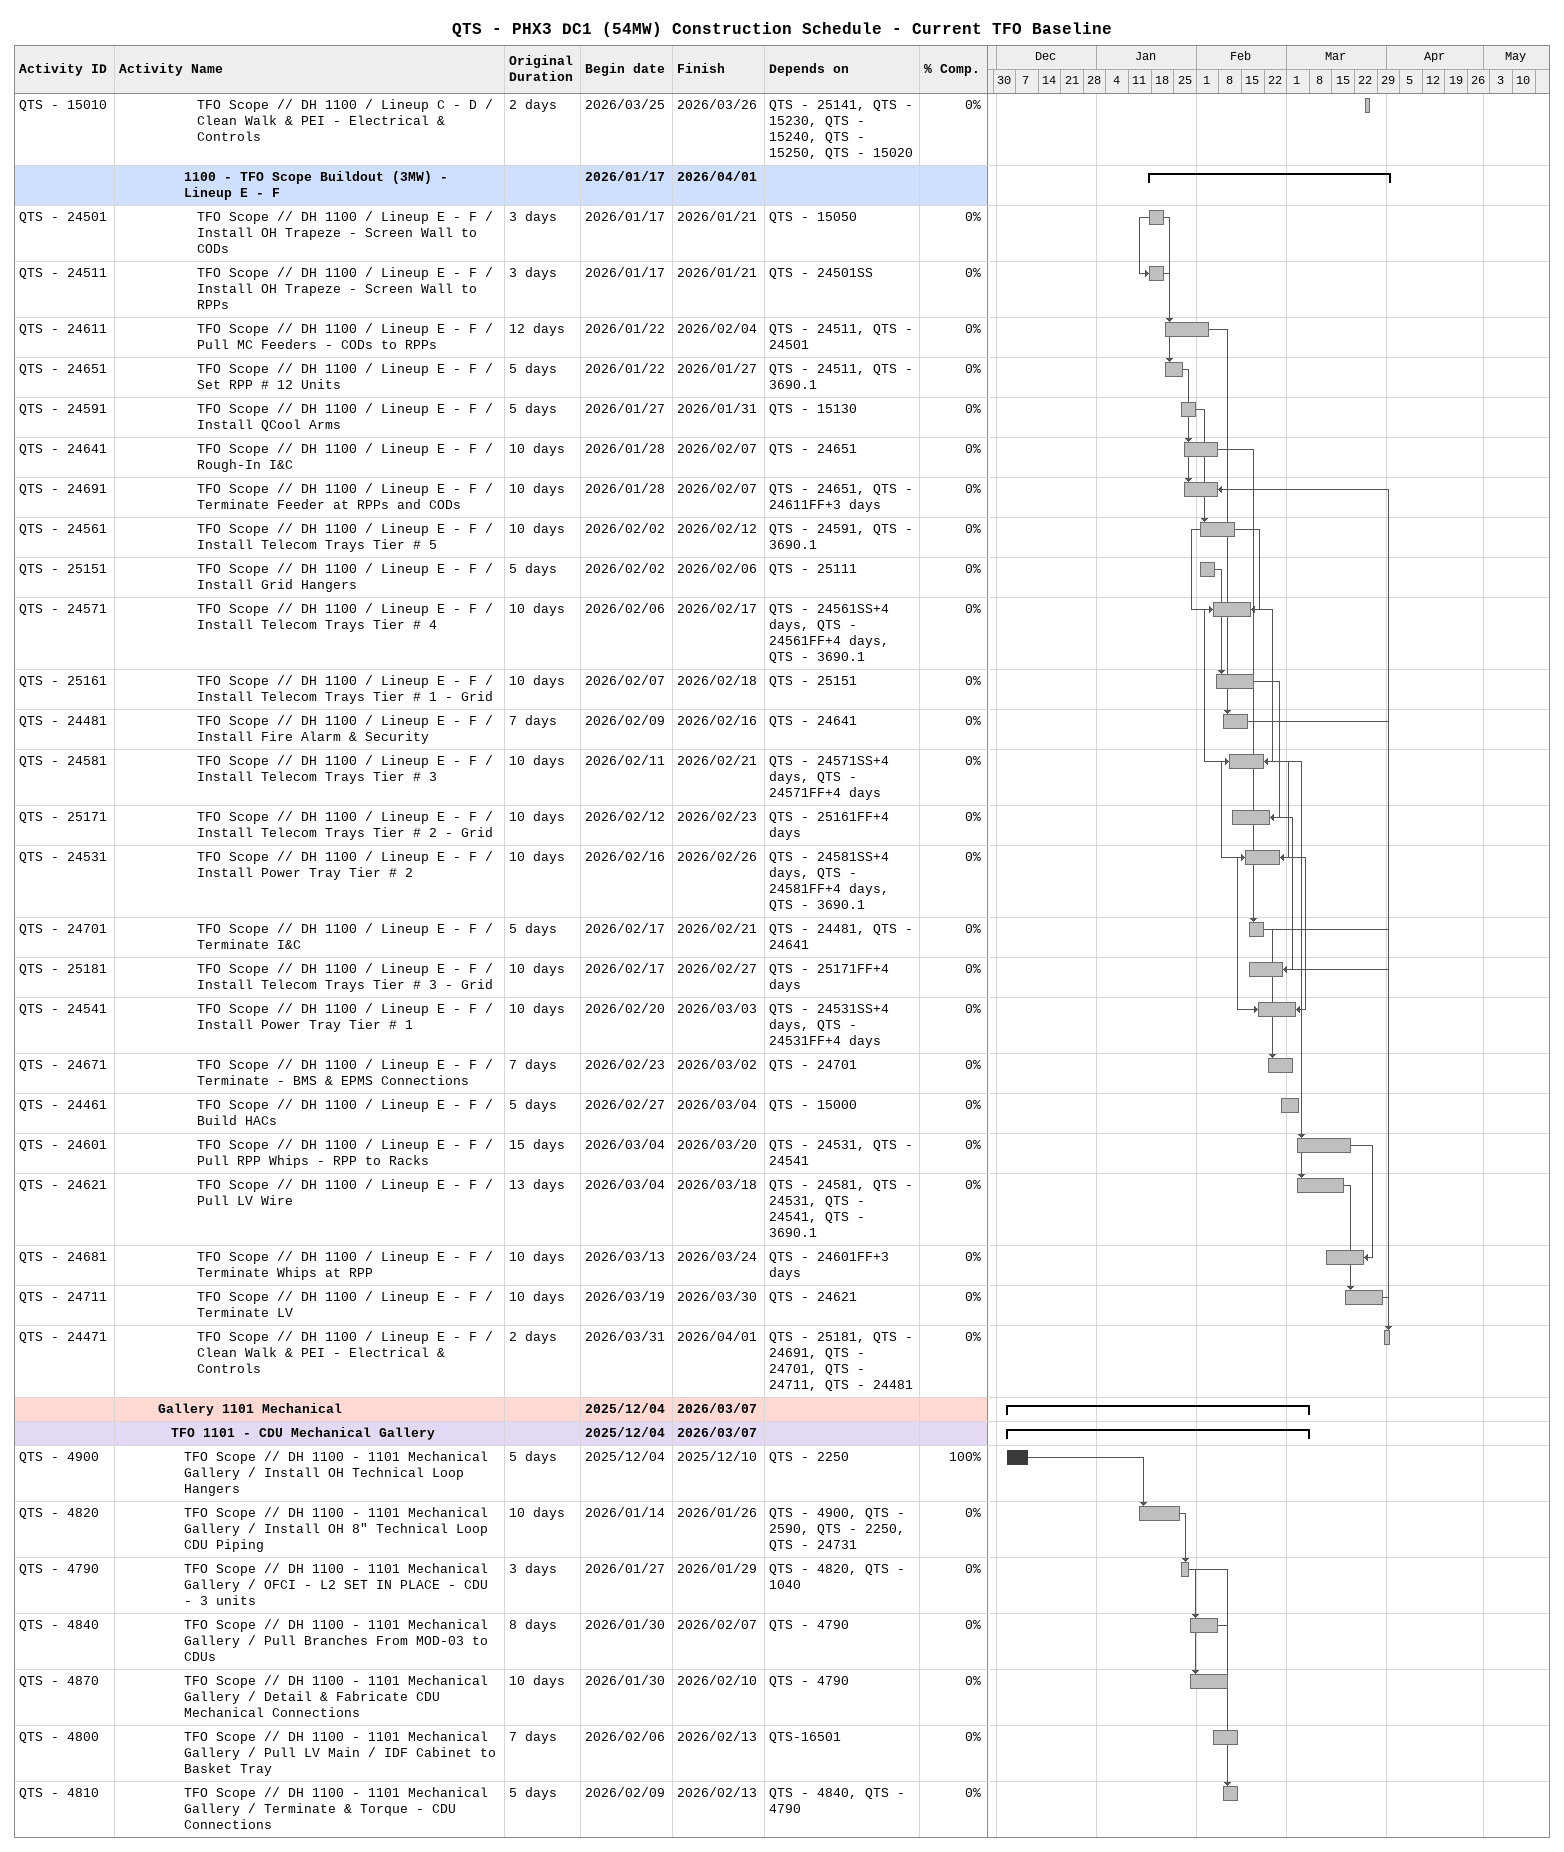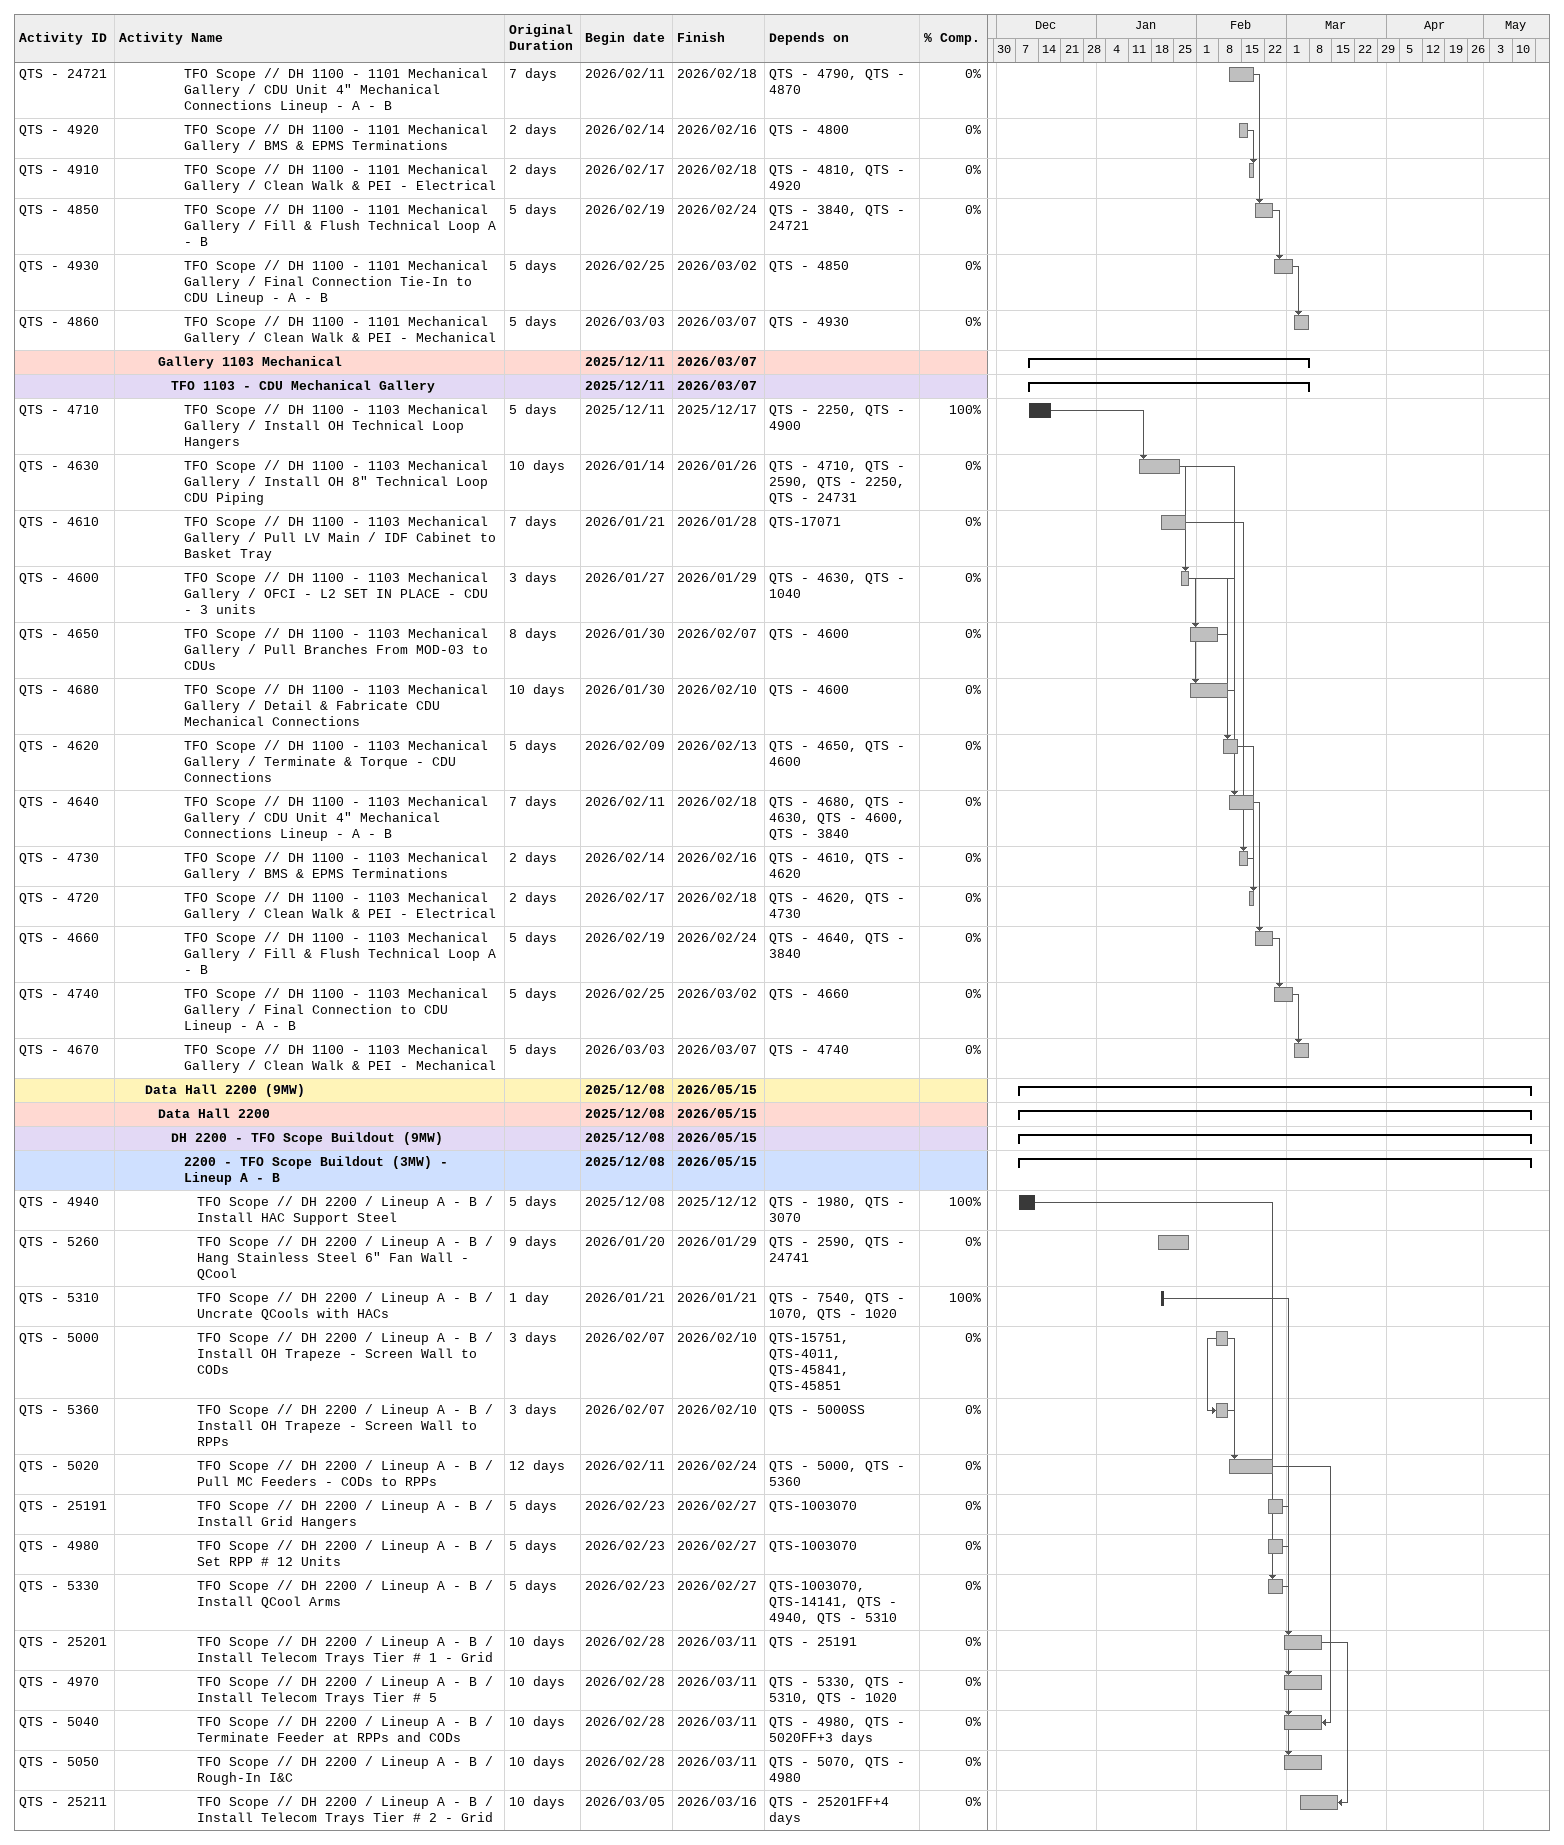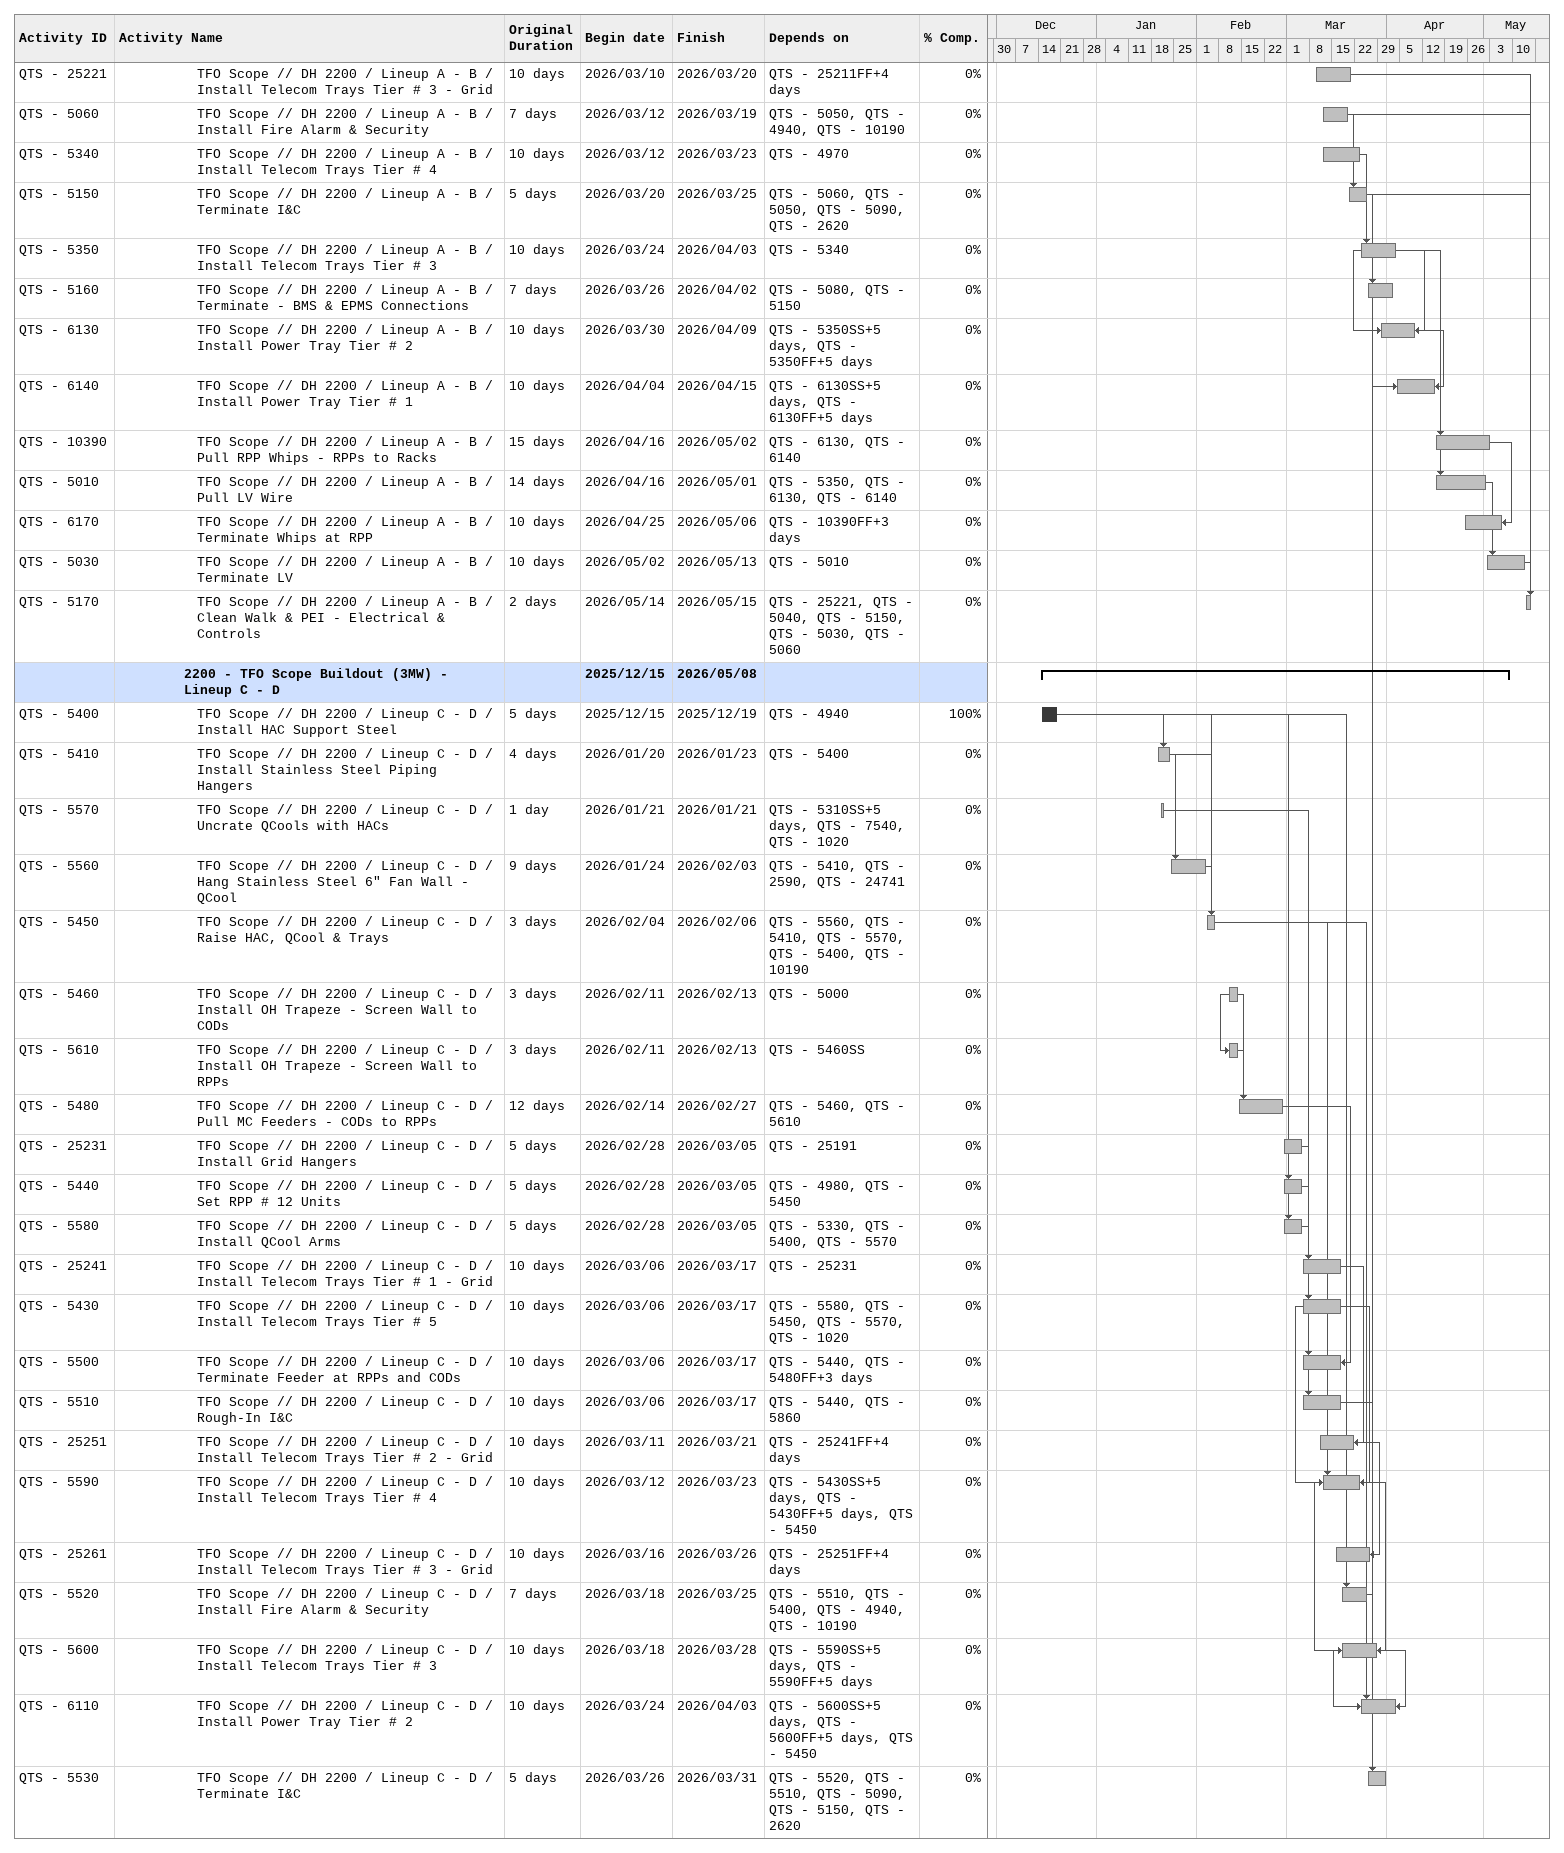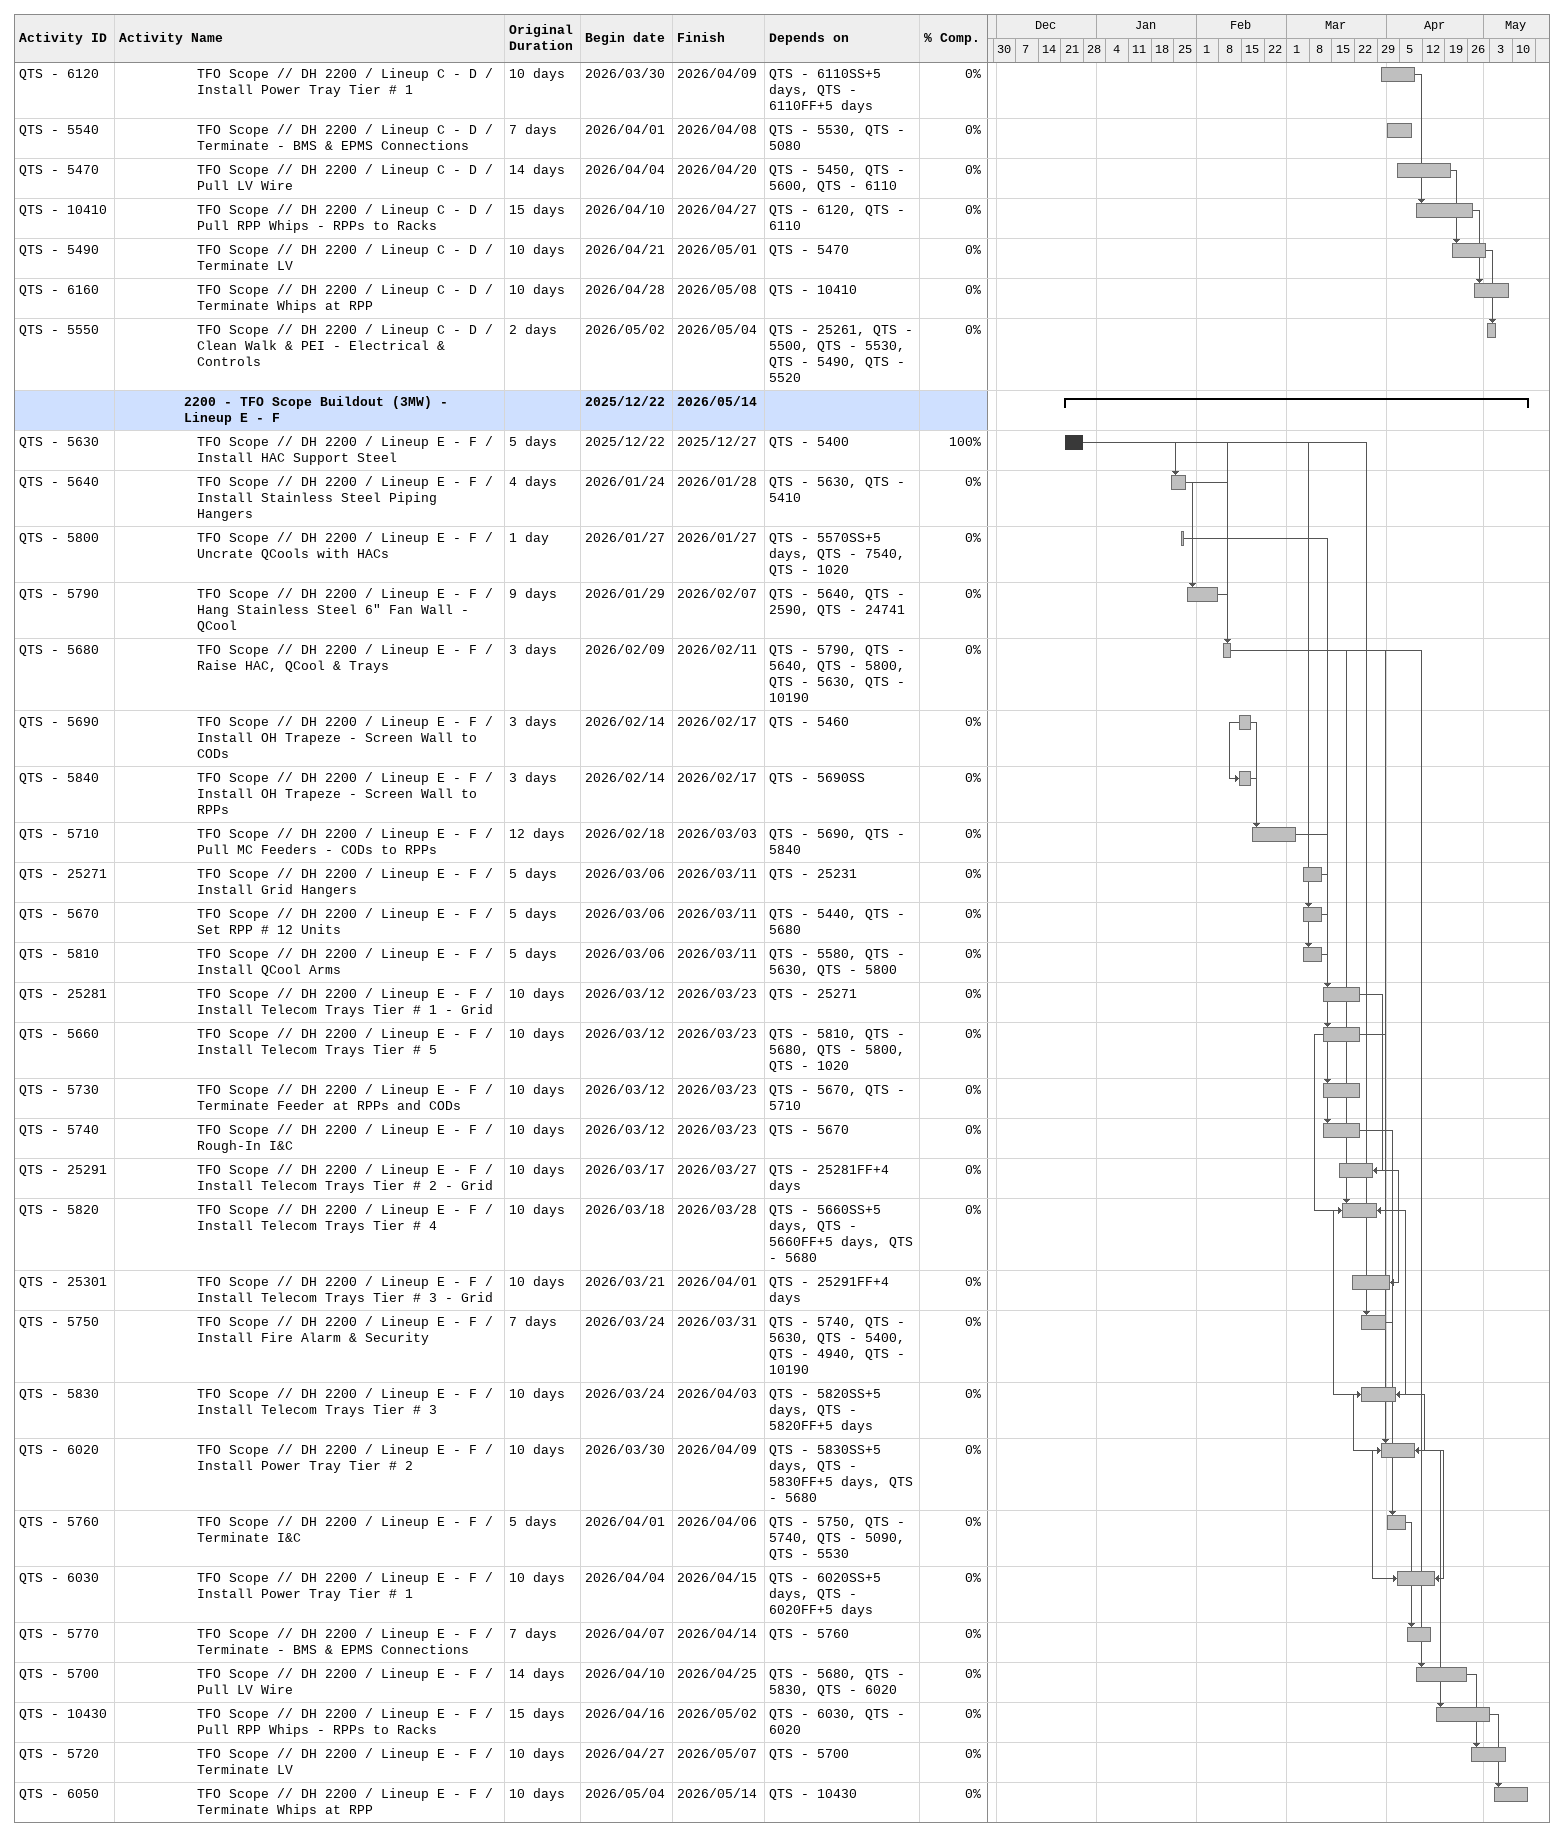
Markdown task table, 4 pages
QTS - PHX3 DC1 (54MW) Construction Schedule - Current TFO Baseline

| ID | Level | Task | Original duration | Start | Finish | Predecessors | % complete |
|---|---|---|---|---|---|---|---|
| QTS - 15010 | 7 | TFO Scope // DH 1100 / Lineup C - D / Clean Walk & PEI - Electrical & Controls | 2d | 2026-03-25 | 2026-03-26 | QTS - 25141, QTS - 15230, QTS - 15240, QTS - 15250, QTS - 15020 | 0 |
|  | 6 | **1100 - TFO Scope Buildout (3MW) - Lineup E - F** |  | 2026-01-17 | 2026-04-01 |  |  |
| QTS - 24501 | 7 | TFO Scope // DH 1100 / Lineup E - F / Install OH Trapeze - Screen Wall to CODs | 3d | 2026-01-17 | 2026-01-21 | QTS - 15050 | 0 |
| QTS - 24511 | 7 | TFO Scope // DH 1100 / Lineup E - F / Install OH Trapeze - Screen Wall to RPPs | 3d | 2026-01-17 | 2026-01-21 | QTS - 24501SS | 0 |
| QTS - 24611 | 7 | TFO Scope // DH 1100 / Lineup E - F / Pull MC Feeders - CODs to RPPs | 12d | 2026-01-22 | 2026-02-04 | QTS - 24511, QTS - 24501 | 0 |
| QTS - 24651 | 7 | TFO Scope // DH 1100 / Lineup E - F / Set RPP # 12 Units | 5d | 2026-01-22 | 2026-01-27 | QTS - 24511, QTS - 3690.1 | 0 |
| QTS - 24591 | 7 | TFO Scope // DH 1100 / Lineup E - F / Install QCool Arms | 5d | 2026-01-27 | 2026-01-31 | QTS - 15130 | 0 |
| QTS - 24641 | 7 | TFO Scope // DH 1100 / Lineup E - F / Rough-In I&C | 10d | 2026-01-28 | 2026-02-07 | QTS - 24651 | 0 |
| QTS - 24691 | 7 | TFO Scope // DH 1100 / Lineup E - F / Terminate Feeder at RPPs and CODs | 10d | 2026-01-28 | 2026-02-07 | QTS - 24651, QTS - 24611FF+3d | 0 |
| QTS - 24561 | 7 | TFO Scope // DH 1100 / Lineup E - F / Install Telecom Trays Tier # 5 | 10d | 2026-02-02 | 2026-02-12 | QTS - 24591, QTS - 3690.1 | 0 |
| QTS - 25151 | 7 | TFO Scope // DH 1100 / Lineup E - F / Install Grid Hangers | 5d | 2026-02-02 | 2026-02-06 | QTS - 25111 | 0 |
| QTS - 24571 | 7 | TFO Scope // DH 1100 / Lineup E - F / Install Telecom Trays Tier # 4 | 10d | 2026-02-06 | 2026-02-17 | QTS - 24561SS+4d, QTS - 24561FF+4d, QTS - 3690.1 | 0 |
| QTS - 25161 | 7 | TFO Scope // DH 1100 / Lineup E - F / Install Telecom Trays Tier # 1 - Grid | 10d | 2026-02-07 | 2026-02-18 | QTS - 25151 | 0 |
| QTS - 24481 | 7 | TFO Scope // DH 1100 / Lineup E - F / Install Fire Alarm & Security | 7d | 2026-02-09 | 2026-02-16 | QTS - 24641 | 0 |
| QTS - 24581 | 7 | TFO Scope // DH 1100 / Lineup E - F / Install Telecom Trays Tier # 3 | 10d | 2026-02-11 | 2026-02-21 | QTS - 24571SS+4d, QTS - 24571FF+4d | 0 |
| QTS - 25171 | 7 | TFO Scope // DH 1100 / Lineup E - F / Install Telecom Trays Tier # 2 - Grid | 10d | 2026-02-12 | 2026-02-23 | QTS - 25161FF+4d | 0 |
| QTS - 24531 | 7 | TFO Scope // DH 1100 / Lineup E - F / Install Power Tray Tier # 2 | 10d | 2026-02-16 | 2026-02-26 | QTS - 24581SS+4d, QTS - 24581FF+4d, QTS - 3690.1 | 0 |
| QTS - 24701 | 7 | TFO Scope // DH 1100 / Lineup E - F / Terminate I&C | 5d | 2026-02-17 | 2026-02-21 | QTS - 24481, QTS - 24641 | 0 |
| QTS - 25181 | 7 | TFO Scope // DH 1100 / Lineup E - F / Install Telecom Trays Tier # 3 - Grid | 10d | 2026-02-17 | 2026-02-27 | QTS - 25171FF+4d | 0 |
| QTS - 24541 | 7 | TFO Scope // DH 1100 / Lineup E - F / Install Power Tray Tier # 1 | 10d | 2026-02-20 | 2026-03-03 | QTS - 24531SS+4d, QTS - 24531FF+4d | 0 |
| QTS - 24671 | 7 | TFO Scope // DH 1100 / Lineup E - F / Terminate - BMS & EPMS Connections | 7d | 2026-02-23 | 2026-03-02 | QTS - 24701 | 0 |
| QTS - 24461 | 7 | TFO Scope // DH 1100 / Lineup E - F / Build HACs | 5d | 2026-02-27 | 2026-03-04 | QTS - 15000 | 0 |
| QTS - 24601 | 7 | TFO Scope // DH 1100 / Lineup E - F / Pull RPP Whips - RPP to Racks | 15d | 2026-03-04 | 2026-03-20 | QTS - 24531, QTS - 24541 | 0 |
| QTS - 24621 | 7 | TFO Scope // DH 1100 / Lineup E - F / Pull LV Wire | 13d | 2026-03-04 | 2026-03-18 | QTS - 24581, QTS - 24531, QTS - 24541, QTS - 3690.1 | 0 |
| QTS - 24681 | 7 | TFO Scope // DH 1100 / Lineup E - F / Terminate Whips at RPP | 10d | 2026-03-13 | 2026-03-24 | QTS - 24601FF+3d | 0 |
| QTS - 24711 | 7 | TFO Scope // DH 1100 / Lineup E - F / Terminate LV | 10d | 2026-03-19 | 2026-03-30 | QTS - 24621 | 0 |
| QTS - 24471 | 7 | TFO Scope // DH 1100 / Lineup E - F / Clean Walk & PEI - Electrical & Controls | 2d | 2026-03-31 | 2026-04-01 | QTS - 25181, QTS - 24691, QTS - 24701, QTS - 24711, QTS - 24481 | 0 |
|  | 4 | **Gallery 1101 Mechanical** |  | 2025-12-04 | 2026-03-07 |  |  |
|  | 5 | **TFO 1101 - CDU Mechanical Gallery** |  | 2025-12-04 | 2026-03-07 |  |  |
| QTS - 4900 | 6 | TFO Scope // DH 1100 - 1101 Mechanical Gallery / Install OH Technical Loop Hangers | 5d | 2025-12-04 | 2025-12-10 | QTS - 2250 | 100 |
| QTS - 4820 | 6 | TFO Scope // DH 1100 - 1101 Mechanical Gallery / Install OH 8" Technical Loop CDU Piping | 10d | 2026-01-14 | 2026-01-26 | QTS - 4900, QTS - 2590, QTS - 2250, QTS - 24731 | 0 |
| QTS - 4790 | 6 | TFO Scope // DH 1100 - 1101 Mechanical Gallery / OFCI - L2 SET IN PLACE - CDU - 3 units | 3d | 2026-01-27 | 2026-01-29 | QTS - 4820, QTS - 1040 | 0 |
| QTS - 4840 | 6 | TFO Scope // DH 1100 - 1101 Mechanical Gallery / Pull Branches From MOD-03 to CDUs | 8d | 2026-01-30 | 2026-02-07 | QTS - 4790 | 0 |
| QTS - 4870 | 6 | TFO Scope // DH 1100 - 1101 Mechanical Gallery / Detail & Fabricate CDU Mechanical Connections | 10d | 2026-01-30 | 2026-02-10 | QTS - 4790 | 0 |
| QTS - 4800 | 6 | TFO Scope // DH 1100 - 1101 Mechanical Gallery / Pull LV Main / IDF Cabinet to Basket Tray | 7d | 2026-02-06 | 2026-02-13 | QTS-16501 | 0 |
| QTS - 4810 | 6 | TFO Scope // DH 1100 - 1101 Mechanical Gallery / Terminate & Torque - CDU Connections | 5d | 2026-02-09 | 2026-02-13 | QTS - 4840, QTS - 4790 | 0 |
| QTS - 24721 | 6 | TFO Scope // DH 1100 - 1101 Mechanical Gallery / CDU Unit 4" Mechanical Connections Lineup - A - B | 7d | 2026-02-11 | 2026-02-18 | QTS - 4790, QTS - 4870 | 0 |
| QTS - 4920 | 6 | TFO Scope // DH 1100 - 1101 Mechanical Gallery / BMS & EPMS Terminations | 2d | 2026-02-14 | 2026-02-16 | QTS - 4800 | 0 |
| QTS - 4910 | 6 | TFO Scope // DH 1100 - 1101 Mechanical Gallery / Clean Walk & PEI - Electrical | 2d | 2026-02-17 | 2026-02-18 | QTS - 4810, QTS - 4920 | 0 |
| QTS - 4850 | 6 | TFO Scope // DH 1100 - 1101 Mechanical Gallery / Fill & Flush Technical Loop A - B | 5d | 2026-02-19 | 2026-02-24 | QTS - 3840, QTS - 24721 | 0 |
| QTS - 4930 | 6 | TFO Scope // DH 1100 - 1101 Mechanical Gallery / Final Connection Tie-In to CDU Lineup - A - B | 5d | 2026-02-25 | 2026-03-02 | QTS - 4850 | 0 |
| QTS - 4860 | 6 | TFO Scope // DH 1100 - 1101 Mechanical Gallery / Clean Walk & PEI - Mechanical | 5d | 2026-03-03 | 2026-03-07 | QTS - 4930 | 0 |
|  | 4 | **Gallery 1103 Mechanical** |  | 2025-12-11 | 2026-03-07 |  |  |
|  | 5 | **TFO 1103 - CDU Mechanical Gallery** |  | 2025-12-11 | 2026-03-07 |  |  |
| QTS - 4710 | 6 | TFO Scope // DH 1100 - 1103 Mechanical Gallery / Install OH Technical Loop Hangers | 5d | 2025-12-11 | 2025-12-17 | QTS - 2250, QTS - 4900 | 100 |
| QTS - 4630 | 6 | TFO Scope // DH 1100 - 1103 Mechanical Gallery / Install OH 8" Technical Loop CDU Piping | 10d | 2026-01-14 | 2026-01-26 | QTS - 4710, QTS - 2590, QTS - 2250, QTS - 24731 | 0 |
| QTS - 4610 | 6 | TFO Scope // DH 1100 - 1103 Mechanical Gallery / Pull LV Main / IDF Cabinet to Basket Tray | 7d | 2026-01-21 | 2026-01-28 | QTS-17071 | 0 |
| QTS - 4600 | 6 | TFO Scope // DH 1100 - 1103 Mechanical Gallery / OFCI - L2 SET IN PLACE - CDU - 3 units | 3d | 2026-01-27 | 2026-01-29 | QTS - 4630, QTS - 1040 | 0 |
| QTS - 4650 | 6 | TFO Scope // DH 1100 - 1103 Mechanical Gallery / Pull Branches From MOD-03 to CDUs | 8d | 2026-01-30 | 2026-02-07 | QTS - 4600 | 0 |
| QTS - 4680 | 6 | TFO Scope // DH 1100 - 1103 Mechanical Gallery / Detail & Fabricate CDU Mechanical Connections | 10d | 2026-01-30 | 2026-02-10 | QTS - 4600 | 0 |
| QTS - 4620 | 6 | TFO Scope // DH 1100 - 1103 Mechanical Gallery / Terminate & Torque - CDU Connections | 5d | 2026-02-09 | 2026-02-13 | QTS - 4650, QTS - 4600 | 0 |
| QTS - 4640 | 6 | TFO Scope // DH 1100 - 1103 Mechanical Gallery / CDU Unit 4" Mechanical Connections Lineup - A - B | 7d | 2026-02-11 | 2026-02-18 | QTS - 4680, QTS - 4630, QTS - 4600, QTS - 3840 | 0 |
| QTS - 4730 | 6 | TFO Scope // DH 1100 - 1103 Mechanical Gallery / BMS & EPMS Terminations | 2d | 2026-02-14 | 2026-02-16 | QTS - 4610, QTS - 4620 | 0 |
| QTS - 4720 | 6 | TFO Scope // DH 1100 - 1103 Mechanical Gallery / Clean Walk & PEI - Electrical | 2d | 2026-02-17 | 2026-02-18 | QTS - 4620, QTS - 4730 | 0 |
| QTS - 4660 | 6 | TFO Scope // DH 1100 - 1103 Mechanical Gallery / Fill & Flush Technical Loop A - B | 5d | 2026-02-19 | 2026-02-24 | QTS - 4640, QTS - 3840 | 0 |
| QTS - 4740 | 6 | TFO Scope // DH 1100 - 1103 Mechanical Gallery / Final Connection to CDU Lineup - A - B | 5d | 2026-02-25 | 2026-03-02 | QTS - 4660 | 0 |
| QTS - 4670 | 6 | TFO Scope // DH 1100 - 1103 Mechanical Gallery / Clean Walk & PEI - Mechanical | 5d | 2026-03-03 | 2026-03-07 | QTS - 4740 | 0 |
|  | 3 | **Data Hall 2200 (9MW)** |  | 2025-12-08 | 2026-05-15 |  |  |
|  | 4 | **Data Hall 2200** |  | 2025-12-08 | 2026-05-15 |  |  |
|  | 5 | **DH 2200 - TFO Scope Buildout (9MW)** |  | 2025-12-08 | 2026-05-15 |  |  |
|  | 6 | **2200 - TFO Scope Buildout (3MW) - Lineup A - B** |  | 2025-12-08 | 2026-05-15 |  |  |
| QTS - 4940 | 7 | TFO Scope // DH 2200 / Lineup A - B / Install HAC Support Steel | 5d | 2025-12-08 | 2025-12-12 | QTS - 1980, QTS - 3070 | 100 |
| QTS - 5260 | 7 | TFO Scope // DH 2200 / Lineup A - B / Hang Stainless Steel 6" Fan Wall - QCool | 9d | 2026-01-20 | 2026-01-29 | QTS - 2590, QTS - 24741 | 0 |
| QTS - 5310 | 7 | TFO Scope // DH 2200 / Lineup A - B / Uncrate QCools with HACs | 1d | 2026-01-21 | 2026-01-21 | QTS - 7540, QTS - 1070, QTS - 1020 | 100 |
| QTS - 5000 | 7 | TFO Scope // DH 2200 / Lineup A - B / Install OH Trapeze - Screen Wall to CODs | 3d | 2026-02-07 | 2026-02-10 | QTS-15751, QTS-4011, QTS-45841, QTS-45851 | 0 |
| QTS - 5360 | 7 | TFO Scope // DH 2200 / Lineup A - B / Install OH Trapeze - Screen Wall to RPPs | 3d | 2026-02-07 | 2026-02-10 | QTS - 5000SS | 0 |
| QTS - 5020 | 7 | TFO Scope // DH 2200 / Lineup A - B / Pull MC Feeders - CODs to RPPs | 12d | 2026-02-11 | 2026-02-24 | QTS - 5000, QTS - 5360 | 0 |
| QTS - 25191 | 7 | TFO Scope // DH 2200 / Lineup A - B / Install Grid Hangers | 5d | 2026-02-23 | 2026-02-27 | QTS-1003070 | 0 |
| QTS - 4980 | 7 | TFO Scope // DH 2200 / Lineup A - B / Set RPP # 12 Units | 5d | 2026-02-23 | 2026-02-27 | QTS-1003070 | 0 |
| QTS - 5330 | 7 | TFO Scope // DH 2200 / Lineup A - B / Install QCool Arms | 5d | 2026-02-23 | 2026-02-27 | QTS-1003070, QTS-14141, QTS - 4940, QTS - 5310 | 0 |
| QTS - 25201 | 7 | TFO Scope // DH 2200 / Lineup A - B / Install Telecom Trays Tier # 1 - Grid | 10d | 2026-02-28 | 2026-03-11 | QTS - 25191 | 0 |
| QTS - 4970 | 7 | TFO Scope // DH 2200 / Lineup A - B / Install Telecom Trays Tier # 5 | 10d | 2026-02-28 | 2026-03-11 | QTS - 5330, QTS - 5310, QTS - 1020 | 0 |
| QTS - 5040 | 7 | TFO Scope // DH 2200 / Lineup A - B / Terminate Feeder at RPPs and CODs | 10d | 2026-02-28 | 2026-03-11 | QTS - 4980, QTS - 5020FF+3d | 0 |
| QTS - 5050 | 7 | TFO Scope // DH 2200 / Lineup A - B / Rough-In I&C | 10d | 2026-02-28 | 2026-03-11 | QTS - 5070, QTS - 4980 | 0 |
| QTS - 25211 | 7 | TFO Scope // DH 2200 / Lineup A - B / Install Telecom Trays Tier # 2 - Grid | 10d | 2026-03-05 | 2026-03-16 | QTS - 25201FF+4d | 0 |
| QTS - 25221 | 7 | TFO Scope // DH 2200 / Lineup A - B / Install Telecom Trays Tier # 3 - Grid | 10d | 2026-03-10 | 2026-03-20 | QTS - 25211FF+4d | 0 |
| QTS - 5060 | 7 | TFO Scope // DH 2200 / Lineup A - B / Install Fire Alarm & Security | 7d | 2026-03-12 | 2026-03-19 | QTS - 5050, QTS - 4940, QTS - 10190 | 0 |
| QTS - 5340 | 7 | TFO Scope // DH 2200 / Lineup A - B / Install Telecom Trays Tier # 4 | 10d | 2026-03-12 | 2026-03-23 | QTS - 4970 | 0 |
| QTS - 5150 | 7 | TFO Scope // DH 2200 / Lineup A - B / Terminate I&C | 5d | 2026-03-20 | 2026-03-25 | QTS - 5060, QTS - 5050, QTS - 5090, QTS - 2620 | 0 |
| QTS - 5350 | 7 | TFO Scope // DH 2200 / Lineup A - B / Install Telecom Trays Tier # 3 | 10d | 2026-03-24 | 2026-04-03 | QTS - 5340 | 0 |
| QTS - 5160 | 7 | TFO Scope // DH 2200 / Lineup A - B / Terminate - BMS & EPMS Connections | 7d | 2026-03-26 | 2026-04-02 | QTS - 5080, QTS - 5150 | 0 |
| QTS - 6130 | 7 | TFO Scope // DH 2200 / Lineup A - B / Install Power Tray Tier # 2 | 10d | 2026-03-30 | 2026-04-09 | QTS - 5350SS+5d, QTS - 5350FF+5d | 0 |
| QTS - 6140 | 7 | TFO Scope // DH 2200 / Lineup A - B / Install Power Tray Tier # 1 | 10d | 2026-04-04 | 2026-04-15 | QTS - 6130SS+5d, QTS - 6130FF+5d | 0 |
| QTS - 10390 | 7 | TFO Scope // DH 2200 / Lineup A - B / Pull RPP Whips - RPPs to Racks | 15d | 2026-04-16 | 2026-05-02 | QTS - 6130, QTS - 6140 | 0 |
| QTS - 5010 | 7 | TFO Scope // DH 2200 / Lineup A - B / Pull LV Wire | 14d | 2026-04-16 | 2026-05-01 | QTS - 5350, QTS - 6130, QTS - 6140 | 0 |
| QTS - 6170 | 7 | TFO Scope // DH 2200 / Lineup A - B / Terminate Whips at RPP | 10d | 2026-04-25 | 2026-05-06 | QTS - 10390FF+3d | 0 |
| QTS - 5030 | 7 | TFO Scope // DH 2200 / Lineup A - B / Terminate LV | 10d | 2026-05-02 | 2026-05-13 | QTS - 5010 | 0 |
| QTS - 5170 | 7 | TFO Scope // DH 2200 / Lineup A - B / Clean Walk & PEI - Electrical & Controls | 2d | 2026-05-14 | 2026-05-15 | QTS - 25221, QTS - 5040, QTS - 5150, QTS - 5030, QTS - 5060 | 0 |
|  | 6 | **2200 - TFO Scope Buildout (3MW) - Lineup C - D** |  | 2025-12-15 | 2026-05-08 |  |  |
| QTS - 5400 | 7 | TFO Scope // DH 2200 / Lineup C - D / Install HAC Support Steel | 5d | 2025-12-15 | 2025-12-19 | QTS - 4940 | 100 |
| QTS - 5410 | 7 | TFO Scope // DH 2200 / Lineup C - D / Install Stainless Steel Piping Hangers | 4d | 2026-01-20 | 2026-01-23 | QTS - 5400 | 0 |
| QTS - 5570 | 7 | TFO Scope // DH 2200 / Lineup C - D / Uncrate QCools with HACs | 1d | 2026-01-21 | 2026-01-21 | QTS - 5310SS+5d, QTS - 7540, QTS - 1020 | 0 |
| QTS - 5560 | 7 | TFO Scope // DH 2200 / Lineup C - D / Hang Stainless Steel 6" Fan Wall - QCool | 9d | 2026-01-24 | 2026-02-03 | QTS - 5410, QTS - 2590, QTS - 24741 | 0 |
| QTS - 5450 | 7 | TFO Scope // DH 2200 / Lineup C - D / Raise HAC, QCool & Trays | 3d | 2026-02-04 | 2026-02-06 | QTS - 5560, QTS - 5410, QTS - 5570, QTS - 5400, QTS - 10190 | 0 |
| QTS - 5460 | 7 | TFO Scope // DH 2200 / Lineup C - D / Install OH Trapeze - Screen Wall to CODs | 3d | 2026-02-11 | 2026-02-13 | QTS - 5000 | 0 |
| QTS - 5610 | 7 | TFO Scope // DH 2200 / Lineup C - D / Install OH Trapeze - Screen Wall to RPPs | 3d | 2026-02-11 | 2026-02-13 | QTS - 5460SS | 0 |
| QTS - 5480 | 7 | TFO Scope // DH 2200 / Lineup C - D / Pull MC Feeders - CODs to RPPs | 12d | 2026-02-14 | 2026-02-27 | QTS - 5460, QTS - 5610 | 0 |
| QTS - 25231 | 7 | TFO Scope // DH 2200 / Lineup C - D / Install Grid Hangers | 5d | 2026-02-28 | 2026-03-05 | QTS - 25191 | 0 |
| QTS - 5440 | 7 | TFO Scope // DH 2200 / Lineup C - D / Set RPP # 12 Units | 5d | 2026-02-28 | 2026-03-05 | QTS - 4980, QTS - 5450 | 0 |
| QTS - 5580 | 7 | TFO Scope // DH 2200 / Lineup C - D / Install QCool Arms | 5d | 2026-02-28 | 2026-03-05 | QTS - 5330, QTS - 5400, QTS - 5570 | 0 |
| QTS - 25241 | 7 | TFO Scope // DH 2200 / Lineup C - D / Install Telecom Trays Tier # 1 - Grid | 10d | 2026-03-06 | 2026-03-17 | QTS - 25231 | 0 |
| QTS - 5430 | 7 | TFO Scope // DH 2200 / Lineup C - D / Install Telecom Trays Tier # 5 | 10d | 2026-03-06 | 2026-03-17 | QTS - 5580, QTS - 5450, QTS - 5570, QTS - 1020 | 0 |
| QTS - 5500 | 7 | TFO Scope // DH 2200 / Lineup C - D / Terminate Feeder at RPPs and CODs | 10d | 2026-03-06 | 2026-03-17 | QTS - 5440, QTS - 5480FF+3d | 0 |
| QTS - 5510 | 7 | TFO Scope // DH 2200 / Lineup C - D / Rough-In I&C | 10d | 2026-03-06 | 2026-03-17 | QTS - 5440, QTS - 5860 | 0 |
| QTS - 25251 | 7 | TFO Scope // DH 2200 / Lineup C - D / Install Telecom Trays Tier # 2 - Grid | 10d | 2026-03-11 | 2026-03-21 | QTS - 25241FF+4d | 0 |
| QTS - 5590 | 7 | TFO Scope // DH 2200 / Lineup C - D / Install Telecom Trays Tier # 4 | 10d | 2026-03-12 | 2026-03-23 | QTS - 5430SS+5d, QTS - 5430FF+5d, QTS - 5450 | 0 |
| QTS - 25261 | 7 | TFO Scope // DH 2200 / Lineup C - D / Install Telecom Trays Tier # 3 - Grid | 10d | 2026-03-16 | 2026-03-26 | QTS - 25251FF+4d | 0 |
| QTS - 5520 | 7 | TFO Scope // DH 2200 / Lineup C - D / Install Fire Alarm & Security | 7d | 2026-03-18 | 2026-03-25 | QTS - 5510, QTS - 5400, QTS - 4940, QTS - 10190 | 0 |
| QTS - 5600 | 7 | TFO Scope // DH 2200 / Lineup C - D / Install Telecom Trays Tier # 3 | 10d | 2026-03-18 | 2026-03-28 | QTS - 5590SS+5d, QTS - 5590FF+5d | 0 |
| QTS - 6110 | 7 | TFO Scope // DH 2200 / Lineup C - D / Install Power Tray Tier # 2 | 10d | 2026-03-24 | 2026-04-03 | QTS - 5600SS+5d, QTS - 5600FF+5d, QTS - 5450 | 0 |
| QTS - 5530 | 7 | TFO Scope // DH 2200 / Lineup C - D / Terminate I&C | 5d | 2026-03-26 | 2026-03-31 | QTS - 5520, QTS - 5510, QTS - 5090, QTS - 5150, QTS - 2620 | 0 |
| QTS - 6120 | 7 | TFO Scope // DH 2200 / Lineup C - D / Install Power Tray Tier # 1 | 10d | 2026-03-30 | 2026-04-09 | QTS - 6110SS+5d, QTS - 6110FF+5d | 0 |
| QTS - 5540 | 7 | TFO Scope // DH 2200 / Lineup C - D / Terminate - BMS & EPMS Connections | 7d | 2026-04-01 | 2026-04-08 | QTS - 5530, QTS - 5080 | 0 |
| QTS - 5470 | 7 | TFO Scope // DH 2200 / Lineup C - D / Pull LV Wire | 14d | 2026-04-04 | 2026-04-20 | QTS - 5450, QTS - 5600, QTS - 6110 | 0 |
| QTS - 10410 | 7 | TFO Scope // DH 2200 / Lineup C - D / Pull RPP Whips - RPPs to Racks | 15d | 2026-04-10 | 2026-04-27 | QTS - 6120, QTS - 6110 | 0 |
| QTS - 5490 | 7 | TFO Scope // DH 2200 / Lineup C - D / Terminate LV | 10d | 2026-04-21 | 2026-05-01 | QTS - 5470 | 0 |
| QTS - 6160 | 7 | TFO Scope // DH 2200 / Lineup C - D / Terminate Whips at RPP | 10d | 2026-04-28 | 2026-05-08 | QTS - 10410 | 0 |
| QTS - 5550 | 7 | TFO Scope // DH 2200 / Lineup C - D / Clean Walk & PEI - Electrical & Controls | 2d | 2026-05-02 | 2026-05-04 | QTS - 25261, QTS - 5500, QTS - 5530, QTS - 5490, QTS - 5520 | 0 |
|  | 6 | **2200 - TFO Scope Buildout (3MW) - Lineup E - F** |  | 2025-12-22 | 2026-05-14 |  |  |
| QTS - 5630 | 7 | TFO Scope // DH 2200 / Lineup E - F / Install HAC Support Steel | 5d | 2025-12-22 | 2025-12-27 | QTS - 5400 | 100 |
| QTS - 5640 | 7 | TFO Scope // DH 2200 / Lineup E - F / Install Stainless Steel Piping Hangers | 4d | 2026-01-24 | 2026-01-28 | QTS - 5630, QTS - 5410 | 0 |
| QTS - 5800 | 7 | TFO Scope // DH 2200 / Lineup E - F / Uncrate QCools with HACs | 1d | 2026-01-27 | 2026-01-27 | QTS - 5570SS+5d, QTS - 7540, QTS - 1020 | 0 |
| QTS - 5790 | 7 | TFO Scope // DH 2200 / Lineup E - F / Hang Stainless Steel 6" Fan Wall - QCool | 9d | 2026-01-29 | 2026-02-07 | QTS - 5640, QTS - 2590, QTS - 24741 | 0 |
| QTS - 5680 | 7 | TFO Scope // DH 2200 / Lineup E - F / Raise HAC, QCool & Trays | 3d | 2026-02-09 | 2026-02-11 | QTS - 5790, QTS - 5640, QTS - 5800, QTS - 5630, QTS - 10190 | 0 |
| QTS - 5690 | 7 | TFO Scope // DH 2200 / Lineup E - F / Install OH Trapeze - Screen Wall to CODs | 3d | 2026-02-14 | 2026-02-17 | QTS - 5460 | 0 |
| QTS - 5840 | 7 | TFO Scope // DH 2200 / Lineup E - F / Install OH Trapeze - Screen Wall to RPPs | 3d | 2026-02-14 | 2026-02-17 | QTS - 5690SS | 0 |
| QTS - 5710 | 7 | TFO Scope // DH 2200 / Lineup E - F / Pull MC Feeders - CODs to RPPs | 12d | 2026-02-18 | 2026-03-03 | QTS - 5690, QTS - 5840 | 0 |
| QTS - 25271 | 7 | TFO Scope // DH 2200 / Lineup E - F / Install Grid Hangers | 5d | 2026-03-06 | 2026-03-11 | QTS - 25231 | 0 |
| QTS - 5670 | 7 | TFO Scope // DH 2200 / Lineup E - F / Set RPP # 12 Units | 5d | 2026-03-06 | 2026-03-11 | QTS - 5440, QTS - 5680 | 0 |
| QTS - 5810 | 7 | TFO Scope // DH 2200 / Lineup E - F / Install QCool Arms | 5d | 2026-03-06 | 2026-03-11 | QTS - 5580, QTS - 5630, QTS - 5800 | 0 |
| QTS - 25281 | 7 | TFO Scope // DH 2200 / Lineup E - F / Install Telecom Trays Tier # 1 - Grid | 10d | 2026-03-12 | 2026-03-23 | QTS - 25271 | 0 |
| QTS - 5660 | 7 | TFO Scope // DH 2200 / Lineup E - F / Install Telecom Trays Tier # 5 | 10d | 2026-03-12 | 2026-03-23 | QTS - 5810, QTS - 5680, QTS - 5800, QTS - 1020 | 0 |
| QTS - 5730 | 7 | TFO Scope // DH 2200 / Lineup E - F / Terminate Feeder at RPPs and CODs | 10d | 2026-03-12 | 2026-03-23 | QTS - 5670, QTS - 5710 | 0 |
| QTS - 5740 | 7 | TFO Scope // DH 2200 / Lineup E - F / Rough-In I&C | 10d | 2026-03-12 | 2026-03-23 | QTS - 5670 | 0 |
| QTS - 25291 | 7 | TFO Scope // DH 2200 / Lineup E - F / Install Telecom Trays Tier # 2 - Grid | 10d | 2026-03-17 | 2026-03-27 | QTS - 25281FF+4d | 0 |
| QTS - 5820 | 7 | TFO Scope // DH 2200 / Lineup E - F / Install Telecom Trays Tier # 4 | 10d | 2026-03-18 | 2026-03-28 | QTS - 5660SS+5d, QTS - 5660FF+5d, QTS - 5680 | 0 |
| QTS - 25301 | 7 | TFO Scope // DH 2200 / Lineup E - F / Install Telecom Trays Tier # 3 - Grid | 10d | 2026-03-21 | 2026-04-01 | QTS - 25291FF+4d | 0 |
| QTS - 5750 | 7 | TFO Scope // DH 2200 / Lineup E - F / Install Fire Alarm & Security | 7d | 2026-03-24 | 2026-03-31 | QTS - 5740, QTS - 5630, QTS - 5400, QTS - 4940, QTS - 10190 | 0 |
| QTS - 5830 | 7 | TFO Scope // DH 2200 / Lineup E - F / Install Telecom Trays Tier # 3 | 10d | 2026-03-24 | 2026-04-03 | QTS - 5820SS+5d, QTS - 5820FF+5d | 0 |
| QTS - 6020 | 7 | TFO Scope // DH 2200 / Lineup E - F / Install Power Tray Tier # 2 | 10d | 2026-03-30 | 2026-04-09 | QTS - 5830SS+5d, QTS - 5830FF+5d, QTS - 5680 | 0 |
| QTS - 5760 | 7 | TFO Scope // DH 2200 / Lineup E - F / Terminate I&C | 5d | 2026-04-01 | 2026-04-06 | QTS - 5750, QTS - 5740, QTS - 5090, QTS - 5530 | 0 |
| QTS - 6030 | 7 | TFO Scope // DH 2200 / Lineup E - F / Install Power Tray Tier # 1 | 10d | 2026-04-04 | 2026-04-15 | QTS - 6020SS+5d, QTS - 6020FF+5d | 0 |
| QTS - 5770 | 7 | TFO Scope // DH 2200 / Lineup E - F / Terminate - BMS & EPMS Connections | 7d | 2026-04-07 | 2026-04-14 | QTS - 5760 | 0 |
| QTS - 5700 | 7 | TFO Scope // DH 2200 / Lineup E - F / Pull LV Wire | 14d | 2026-04-10 | 2026-04-25 | QTS - 5680, QTS - 5830, QTS - 6020 | 0 |
| QTS - 10430 | 7 | TFO Scope // DH 2200 / Lineup E - F / Pull RPP Whips - RPPs to Racks | 15d | 2026-04-16 | 2026-05-02 | QTS - 6030, QTS - 6020 | 0 |
| QTS - 5720 | 7 | TFO Scope // DH 2200 / Lineup E - F / Terminate LV | 10d | 2026-04-27 | 2026-05-07 | QTS - 5700 | 0 |
| QTS - 6050 | 7 | TFO Scope // DH 2200 / Lineup E - F / Terminate Whips at RPP | 10d | 2026-05-04 | 2026-05-14 | QTS - 10430 | 0 |
